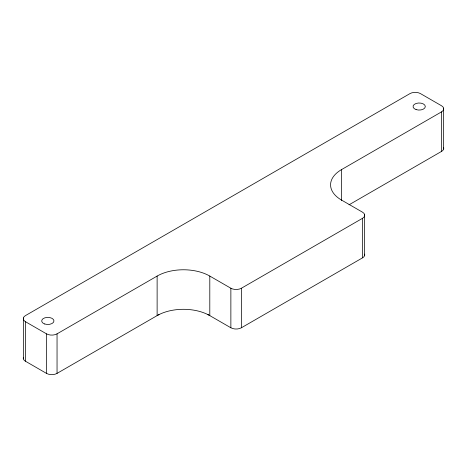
<?xml version="1.0" encoding="UTF-8"?>
<svg xmlns="http://www.w3.org/2000/svg" width="467" height="467" viewBox="0 0 467 467"><rect width="100%" height="100%" fill="white"/><g stroke="black" fill="none" stroke-linecap="round" stroke-linejoin="round"><path stroke-width="0.7" d="M25.44 321.693L46.507 333.852A7.449 4.302 0 0 0 57.044 333.852L157.122 276.073A37.243 21.505 0 0 1 209.8 276.073L230.867 288.238A7.449 4.302 0 0 0 241.398 288.238L362.55 218.293A7.449 4.302 0 0 0 362.55 212.211L341.482 200.045A37.243 21.505 0 0 1 341.482 169.638L441.56 111.858A7.449 4.302 0 0 0 441.56 105.775L420.493 93.61A7.449 4.302 0 0 0 409.956 93.61L25.44 315.61A7.449 4.302 0 0 0 25.44 321.693L25.44 361.224L46.507 373.39A7.449 4.302 0 0 0 57.044 373.39L159.008 314.524M349.036 204.809L441.56 151.39A7.449 4.302 0 0 0 443.65 147.677M207.914 314.524L230.867 327.776A7.449 4.302 0 0 0 241.398 327.776L362.55 257.831A7.449 4.302 0 0 0 364.639 254.112M443.65 108.146L443.65 149.026M441.56 111.858L441.56 151.39M364.639 214.581L364.639 255.461M362.55 218.293L362.55 257.831M341.482 169.638L341.482 200.547M241.398 288.238L241.398 327.776M230.867 288.238L230.867 327.776M209.8 276.073L209.8 315.61A37.243 21.505 0 0 0 157.122 315.61L157.122 276.073M57.044 333.852L57.044 373.39M46.507 333.852L46.507 373.39M23.35 317.974L23.35 358.854M25.44 361.224A7.449 4.302 0 0 1 23.35 357.512M44.756 324.005A6.147 3.549 0 0 0 53.974 320.928A6.147 3.549 0 0 0 44.756 317.858A6.147 3.549 0 0 0 44.756 324.005M416.103 109.605A6.147 3.549 0 0 0 425.32 106.534A6.147 3.549 0 0 0 416.103 103.464A6.147 3.549 0 0 0 416.103 109.605"/></g></svg>
